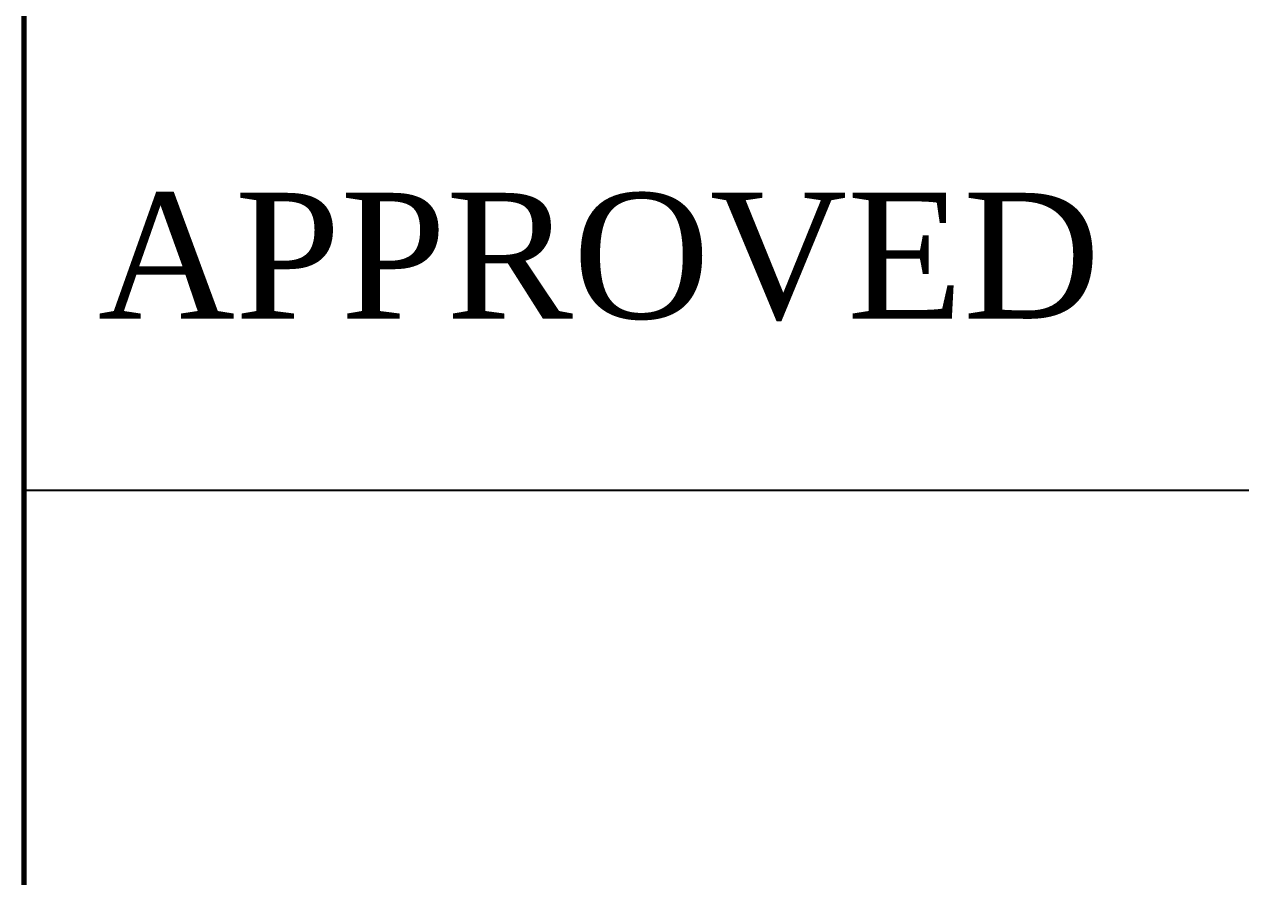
# Model space of a CAD drawing. Header units: inches. Extents: x 36 to 5114, y 9 to 306.
# Drawn here: x 267.86 to 288.47, y 52.69 to 67.14 of the extents above; entities that cross this region are included whole.
import ezdxf

# ---------------------------------------------------------------- set-up
doc = ezdxf.new("R2010")
doc.units = ezdxf.units.IN
doc.header["$MEASUREMENT"] = 0
doc.layers.add('DIM', color=1, linetype='Continuous', lineweight=25)
doc.layers.add('HEL-070', color=4, linetype='Continuous', lineweight=70)
doc.styles.add('style5', font='romantic.ttf', dxfattribs={"height": 65})

msp = doc.modelspace()

# ---------------------------------------------------------------- linework, layer by layer
at = {"color": 4}
for q in [(433.269, 59.242), (267.857, 31.337)]:
    msp.add_line((267.857, 59.242), q, dxfattribs=at)
at = {"layer": 'DIM'}
msp.add_lwpolyline([(267.857, 59.242), (433.286, 59.242), (433.286, 31.337), (267.857, 31.337)], close=True, dxfattribs=at)
at = {"layer": 'HEL-070'}
msp.add_lwpolyline([(433.286, 31.337), (267.857, 31.337), (267.857, 89.32), (433.286, 89.32)], close=True, dxfattribs=at)

# ---------------------------------------------------------------- texts
at = {"color": 1, "lineweight": -2, "ltscale": 0.8, "style": 'style5'}
msp.add_text('APPROVED ', height=2.1302, dxfattribs=at).set_placement((269.103, 62.153))

doc.saveas('drawing.dxf')
